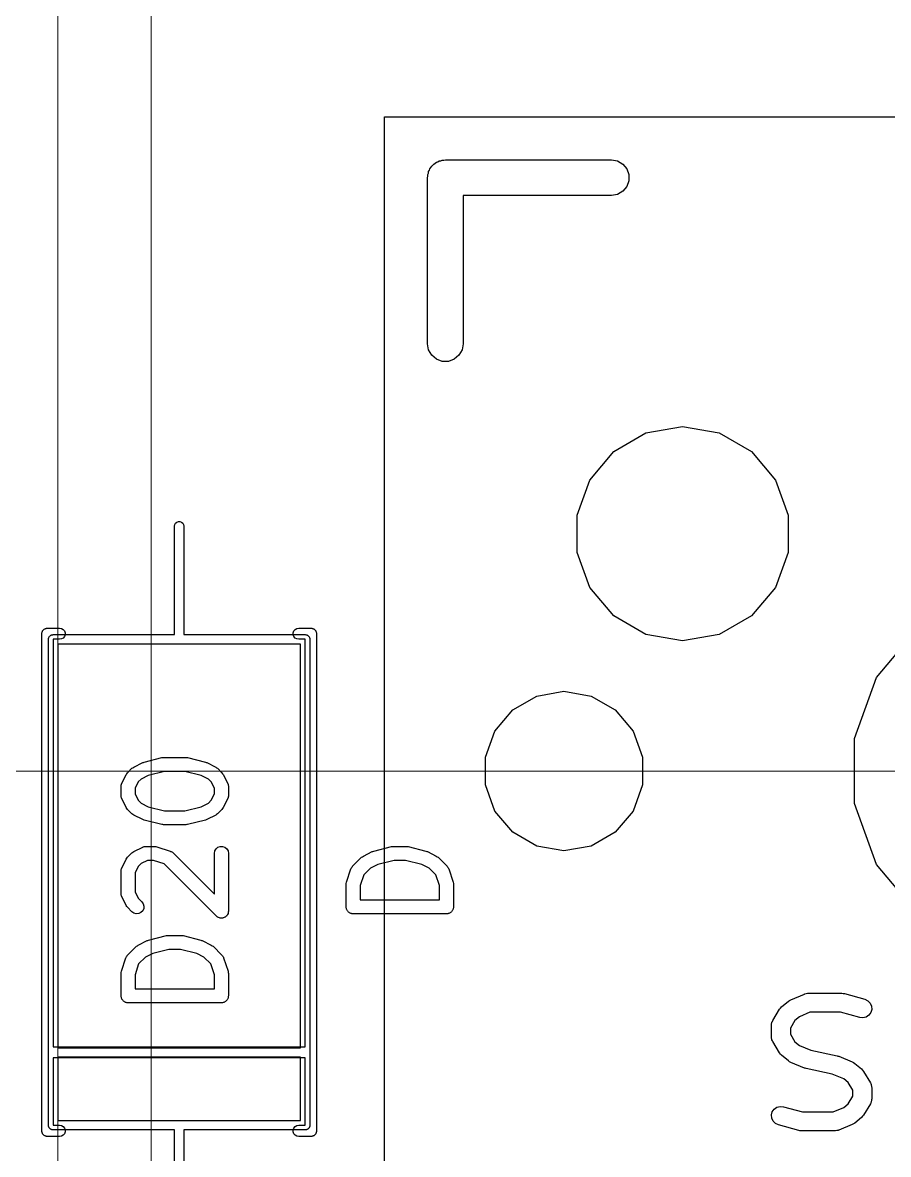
# Model space of a CAD drawing. Header units: millimetres. Extents: x 24 to 200, y 24 to 188.
# Drawn here: x 52.15 to 61.42, y 94.52 to 106.63 of the extents above; entities that cross this region are included whole.
import ezdxf

# ---------------------------------------------------------------- set-up
doc = ezdxf.new("R2010")
doc.units = ezdxf.units.MM
for name, color, linetype in [('3_SwitchPlate', 6, 'Continuous'), ('5_左天板', 1, 'Continuous'), ('6_右天板', 230, 'Continuous'), ('7_PCBサンプル', 7, 'Continuous')]:
    doc.layers.add(name, color=color, linetype=linetype)
doc.layers.add('補助線', color=4, linetype='Continuous', lineweight=5, transparency=0.5)

# ---------------------------------------------------------------- blocks, each defined once
blk = doc.blocks.new('hhskb2-F.SilkS')
at = {"layer": '7_PCBサンプル'}
for p, q in [((43.5275, -81.5041), (43.542, -81.4957)), ((43.542, -81.4957), (43.5547, -81.485)), ((43.5547, -81.485), (43.5704, -81.4793)), ((43.5704, -81.4793), (43.5848, -81.471)), ((43.5848, -81.471), (43.6013, -81.4681)), ((43.6013, -81.4681), (43.6169, -81.4624)), ((43.6169, -81.4624), (43.6336, -81.4624)), ((43.6336, -81.4624), (43.65, -81.4595)), ((43.65, -81.4595), (45.428, -81.4595)), ((45.428, -81.4595), (45.4932, -81.471)), ((45.4932, -81.471), (45.5505, -81.5041)), ((43.4624, -81.6169), (43.4681, -81.6013)), ((43.4624, -81.6336), (43.4624, -81.6169)), ((43.4681, -81.6013), (43.471, -81.5848)), ((43.471, -81.5848), (43.4793, -81.5704)), ((43.4793, -81.5704), (43.485, -81.5547)), ((43.485, -81.5547), (43.4957, -81.542)), ((43.4957, -81.542), (43.5041, -81.5275)), ((43.5041, -81.5275), (43.5168, -81.5168)), ((43.5168, -81.5168), (43.5275, -81.5041)), ((45.5505, -81.5041), (45.593, -81.5547)), ((45.593, -81.5547), (45.6156, -81.6169)), ((45.6156, -81.6169), (45.6156, -81.6831)), ((43.4595, -81.65), (43.4624, -81.6336)), ((43.4595, -83.428), (43.4595, -81.65)), ((45.6156, -81.6831), (45.593, -81.7452)), ((45.428, -81.8405), (43.8405, -81.8405)), ((43.8405, -81.8405), (43.8405, -83.428)), ((45.4932, -81.829), (45.428, -81.8405)), ((45.5505, -81.7959), (45.4932, -81.829)), ((45.593, -81.7452), (45.5505, -81.7959)), ((43.471, -83.4932), (43.4595, -83.428)), ((43.8405, -83.428), (43.829, -83.4932)), ((43.5041, -83.5505), (43.471, -83.4932)), ((43.5547, -83.593), (43.5041, -83.5505)), ((43.7959, -83.5505), (43.7452, -83.593)), ((43.829, -83.4932), (43.7959, -83.5505)), ((43.6169, -83.6156), (43.5547, -83.593)), ((43.6831, -83.6156), (43.6169, -83.6156)), ((43.7452, -83.593), (43.6831, -83.6156)), ((45.4525, -84.5811), (45.7976, -84.3818)), ((45.7976, -84.3818), (46.19, -84.3126)), ((46.19, -84.3126), (46.5824, -84.3818)), ((46.5824, -84.3818), (46.9275, -84.5811)), ((45.1964, -84.8863), (45.4525, -84.5811)), ((46.9275, -84.5811), (47.1836, -84.8863)), ((45.0601, -85.2608), (45.1964, -84.8863)), ((47.1836, -84.8863), (47.3199, -85.2608)), ((45.0601, -85.6592), (45.0601, -85.2608)), ((47.3199, -85.2608), (47.3199, -85.6592)), ((45.1964, -86.0337), (45.0601, -85.6592)), ((47.3199, -85.6592), (47.1836, -86.0337)), ((45.4525, -86.3389), (45.1964, -86.0337)), ((47.1836, -86.0337), (46.9275, -86.3389)), ((45.7976, -86.5382), (45.4525, -86.3389)), ((46.9275, -86.3389), (46.5824, -86.5382)), ((48.2666, -86.9992), (48.7134, -86.4667)), ((39.33, -86.53), (39.3309, -86.5248)), ((39.33, -91.85), (39.33, -86.53)), ((39.3309, -86.5196), (39.3327, -86.5147)), ((39.3309, -86.5248), (39.3309, -86.5196)), ((39.3327, -86.5147), (39.3336, -86.5095)), ((39.3336, -86.5095), (39.3362, -86.5049)), ((39.3362, -86.5049), (39.338, -86.5)), ((39.338, -86.5), (39.3414, -86.496)), ((39.3414, -86.496), (39.344, -86.4914)), ((39.344, -86.4914), (39.3481, -86.4881)), ((39.3481, -86.4881), (39.3514, -86.484)), ((39.3514, -86.484), (39.356, -86.4814)), ((39.356, -86.4814), (39.36, -86.478)), ((39.36, -86.478), (39.3649, -86.4762)), ((39.3649, -86.4762), (39.3695, -86.4736)), ((39.3695, -86.4736), (39.3747, -86.4727)), ((39.3747, -86.4727), (39.3796, -86.4709)), ((39.3796, -86.4709), (39.3848, -86.4709)), ((39.3848, -86.4709), (39.39, -86.47)), ((39.39, -86.47), (39.52, -86.47)), ((39.52, -86.47), (39.5405, -86.4736)), ((39.5405, -86.5864), (39.52, -86.59)), ((39.5405, -86.4736), (39.5586, -86.484)), ((39.5586, -86.576), (39.5405, -86.5864)), ((39.5586, -86.484), (39.572, -86.5)), ((39.572, -86.56), (39.5586, -86.576)), ((39.572, -86.5), (39.5791, -86.5196)), ((39.5791, -86.5404), (39.572, -86.56)), ((39.5791, -86.5196), (39.5791, -86.5404)), ((42.0209, -86.5196), (42.028, -86.5)), ((42.0209, -86.5404), (42.0209, -86.5196)), ((42.028, -86.56), (42.0209, -86.5404)), ((42.028, -86.5), (42.0414, -86.484)), ((42.0414, -86.576), (42.028, -86.56)), ((42.0414, -86.484), (42.0595, -86.4736)), ((42.0595, -86.5864), (42.0414, -86.576)), ((42.0595, -86.4736), (42.08, -86.47)), ((42.08, -86.59), (42.0595, -86.5864)), ((42.08, -86.47), (42.21, -86.47)), ((42.21, -86.47), (42.2152, -86.4709)), ((42.2152, -86.4709), (42.2204, -86.4709)), ((42.2204, -86.4709), (42.2253, -86.4727)), ((42.2253, -86.4727), (42.2305, -86.4736)), ((42.2305, -86.4736), (42.2351, -86.4762)), ((42.2351, -86.4762), (42.24, -86.478)), ((42.24, -86.478), (42.244, -86.4814)), ((42.244, -86.4814), (42.2486, -86.484)), ((42.2486, -86.484), (42.2519, -86.4881)), ((42.2519, -86.4881), (42.256, -86.4914)), ((42.256, -86.4914), (42.2586, -86.496)), ((42.2586, -86.496), (42.262, -86.5)), ((42.262, -86.5), (42.2638, -86.5049)), ((42.2638, -86.5049), (42.2664, -86.5095)), ((42.2664, -86.5095), (42.2673, -86.5147)), ((42.2673, -86.5147), (42.2691, -86.5196)), ((42.2691, -86.5196), (42.2691, -86.5248)), ((42.2691, -86.5248), (42.27, -86.53)), ((42.27, -86.53), (42.27, -91.85)), ((46.19, -86.6074), (45.7976, -86.5382)), ((46.5824, -86.5382), (46.19, -86.6074)), ((39.52, -86.59), (39.45, -86.59)), ((39.45, -86.59), (39.45, -90.95)), ((42.15, -86.59), (42.08, -86.59)), ((42.15, -90.95), (42.15, -86.59)), ((48.0289, -87.6524), (48.2666, -86.9992)), ((44.6279, -87.1974), (44.92, -87.1458)), ((44.92, -87.1458), (45.2121, -87.1974)), ((44.371, -87.3457), (44.6279, -87.1974)), ((45.2121, -87.1974), (45.469, -87.3457)), ((44.1803, -87.5729), (44.371, -87.3457)), ((45.469, -87.3457), (45.6597, -87.5729)), ((44.0788, -87.8517), (44.1803, -87.5729)), ((45.6597, -87.5729), (45.7612, -87.8517)), ((48.0289, -88.3476), (48.0289, -87.6524)), ((44.0788, -88.1483), (44.0788, -87.8517)), ((45.7612, -87.8517), (45.7612, -88.1483)), ((44.1803, -88.4271), (44.0788, -88.1483)), ((45.7612, -88.1483), (45.6597, -88.4271)), ((48.2666, -89.0008), (48.0289, -88.3476)), ((44.371, -88.6543), (44.1803, -88.4271)), ((45.6597, -88.4271), (45.469, -88.6543)), ((44.6279, -88.8026), (44.371, -88.6543)), ((45.469, -88.6543), (45.2121, -88.8026)), ((44.92, -88.8541), (44.6279, -88.8026)), ((45.2121, -88.8026), (44.92, -88.8541)), ((48.7134, -89.5332), (48.2666, -89.0008)), ((47.2498, -90.5224), (47.3224, -90.4619)), ((47.3224, -90.4619), (47.3356, -90.4544)), ((47.3356, -90.4544), (47.3484, -90.4462)), ((47.3484, -90.4462), (47.4935, -90.3857)), ((47.4935, -90.3857), (47.4958, -90.3852)), ((47.4958, -90.3852), (47.4978, -90.3841)), ((47.4978, -90.3841), (47.5129, -90.3814)), ((47.5129, -90.3814), (47.5279, -90.378)), ((47.5279, -90.378), (47.5303, -90.3783)), ((47.5303, -90.3783), (47.5326, -90.3779)), ((47.5326, -90.3779), (47.8954, -90.3779)), ((47.8954, -90.3779), (47.909, -90.3803)), ((47.909, -90.3803), (47.9226, -90.3816)), ((47.9226, -90.3816), (48.1403, -90.4421)), ((48.1403, -90.4421), (48.1722, -90.4573)), ((48.1722, -90.4573), (48.1969, -90.4825)), ((47.1552, -90.6692), (47.2277, -90.5482)), ((47.2277, -90.5482), (47.2388, -90.5354)), ((47.2388, -90.5354), (47.2498, -90.5224)), ((47.5529, -90.5811), (47.4407, -90.6279)), ((47.8816, -90.5811), (47.5529, -90.5811)), ((48.0859, -90.6379), (47.8816, -90.5811)), ((48.2048, -90.5838), (48.1843, -90.6125)), ((48.1969, -90.4825), (48.2115, -90.5146)), ((48.2143, -90.5498), (48.2048, -90.5838)), ((48.2115, -90.5146), (48.2143, -90.5498)), ((47.1424, -90.7118), (47.1425, -90.7021)), ((47.1425, -90.7021), (47.1454, -90.6946)), ((47.1454, -90.6946), (47.1468, -90.6867)), ((47.1468, -90.6867), (47.1517, -90.6782)), ((47.1517, -90.6782), (47.1552, -90.6692)), ((47.3931, -90.6675), (47.3439, -90.7496)), ((47.4407, -90.6279), (47.3931, -90.6675)), ((48.1211, -90.6413), (48.0859, -90.6379)), ((48.1552, -90.6325), (48.1211, -90.6413)), ((48.1843, -90.6125), (48.1552, -90.6325)), ((47.1407, -90.7214), (47.1424, -90.7118)), ((47.1407, -90.8424), (47.1407, -90.7214)), ((47.3439, -90.7496), (47.3439, -90.8142)), ((47.3439, -90.8142), (47.3931, -90.8963)), ((47.1424, -90.852), (47.1407, -90.8424)), ((47.1425, -90.8617), (47.1424, -90.852)), ((47.1454, -90.8692), (47.1425, -90.8617)), ((47.1468, -90.8771), (47.1454, -90.8692)), ((47.1517, -90.8856), (47.1468, -90.8771)), ((47.1552, -90.8947), (47.1517, -90.8856)), ((47.2277, -91.0156), (47.1552, -90.8947)), ((47.3931, -90.8963), (47.4407, -90.9359)), ((47.4407, -90.9359), (47.5627, -90.9868)), ((39.45, -90.95), (42.15, -90.95)), ((42.15, -91.07), (39.45, -91.07)), ((39.45, -91.07), (39.45, -91.79)), ((42.15, -91.79), (42.15, -91.07)), ((47.2389, -91.0284), (47.2277, -91.0156)), ((47.2498, -91.0414), (47.2389, -91.0284)), ((47.3224, -91.1019), (47.2498, -91.0414)), ((47.5627, -90.9868), (47.8436, -91.0453)), ((47.8436, -91.0453), (47.8525, -91.0489)), ((47.8525, -91.0489), (47.8619, -91.051)), ((47.8619, -91.051), (48.0071, -91.1115)), ((47.3356, -91.1094), (47.3224, -91.1019)), ((47.3484, -91.1176), (47.3356, -91.1094)), ((47.4935, -91.1781), (47.3484, -91.1176)), ((47.5029, -91.1802), (47.4935, -91.1781)), ((47.5118, -91.1837), (47.5029, -91.1802)), ((47.7927, -91.2423), (47.5118, -91.1837)), ((48.0071, -91.1115), (48.0199, -91.1196)), ((48.0199, -91.1196), (48.033, -91.1272)), ((48.033, -91.1272), (48.1056, -91.1877)), ((48.1056, -91.1877), (48.1166, -91.2006)), ((47.9148, -91.2931), (47.7927, -91.2423)), ((47.9623, -91.3327), (47.9148, -91.2931)), ((48.1166, -91.2006), (48.1277, -91.2134)), ((48.1277, -91.2134), (48.2003, -91.3344)), ((48.0115, -91.4148), (47.9623, -91.3327)), ((48.0115, -91.4795), (48.0115, -91.4148)), ((48.2003, -91.3344), (48.2037, -91.3435)), ((48.2037, -91.3435), (48.2086, -91.3519)), ((48.2086, -91.3519), (48.21, -91.3598)), ((48.21, -91.3598), (48.2129, -91.3673)), ((48.2129, -91.3673), (48.2131, -91.3771)), ((48.2131, -91.3771), (48.2147, -91.3867)), ((48.2147, -91.3867), (48.2147, -91.5076)), ((47.9623, -91.5615), (48.0115, -91.4795)), ((48.2037, -91.5508), (48.2003, -91.5599)), ((48.2086, -91.5424), (48.2037, -91.5508)), ((48.21, -91.5344), (48.2086, -91.5424)), ((48.2129, -91.5269), (48.21, -91.5344)), ((48.2131, -91.5172), (48.2129, -91.5269)), ((48.2147, -91.5076), (48.2131, -91.5172)), ((47.1412, -91.6793), (47.1506, -91.6453)), ((47.1506, -91.6453), (47.1711, -91.6166)), ((47.1711, -91.6166), (47.2002, -91.5966)), ((47.2002, -91.5966), (47.2344, -91.5878)), ((47.2344, -91.5878), (47.2695, -91.5912)), ((47.2695, -91.5912), (47.4738, -91.6479)), ((47.4738, -91.6479), (47.8025, -91.6479)), ((47.8025, -91.6479), (47.9148, -91.6012)), ((47.9148, -91.6012), (47.9623, -91.5615)), ((48.2003, -91.5599), (48.1277, -91.6808)), ((39.45, -91.79), (39.52, -91.79)), ((39.52, -91.79), (39.5405, -91.7936)), ((39.5405, -91.7936), (39.5586, -91.804)), ((42.0414, -91.804), (42.0595, -91.7936)), ((42.0595, -91.7936), (42.08, -91.79)), ((42.08, -91.79), (42.15, -91.79)), ((47.1439, -91.7144), (47.1412, -91.6793)), ((47.1585, -91.7466), (47.1439, -91.7144)), ((47.1833, -91.7717), (47.1585, -91.7466)), ((47.2151, -91.7869), (47.1833, -91.7717)), ((47.4328, -91.8474), (47.2151, -91.7869)), ((48.0071, -91.7828), (47.8619, -91.8433)), ((48.0199, -91.7746), (48.0071, -91.7828)), ((48.033, -91.7671), (48.0199, -91.7746)), ((48.1056, -91.7066), (48.033, -91.7671)), ((48.1166, -91.6937), (48.1056, -91.7066)), ((48.1277, -91.6808), (48.1166, -91.6937)), ((39.3309, -91.8552), (39.33, -91.85)), ((39.3309, -91.8604), (39.3309, -91.8552)), ((39.3327, -91.8653), (39.3309, -91.8604)), ((39.3336, -91.8705), (39.3327, -91.8653)), ((39.3362, -91.8751), (39.3336, -91.8705)), ((39.338, -91.88), (39.3362, -91.8751)), ((39.3414, -91.884), (39.338, -91.88)), ((39.344, -91.8886), (39.3414, -91.884)), ((39.3481, -91.8919), (39.344, -91.8886)), ((39.3514, -91.896), (39.3481, -91.8919)), ((39.356, -91.8986), (39.3514, -91.896)), ((39.36, -91.902), (39.356, -91.8986)), ((39.3649, -91.9038), (39.36, -91.902)), ((39.3695, -91.9064), (39.3649, -91.9038)), ((39.3747, -91.9073), (39.3695, -91.9064)), ((39.3796, -91.9091), (39.3747, -91.9073)), ((39.3848, -91.9091), (39.3796, -91.9091)), ((39.39, -91.91), (39.3848, -91.9091)), ((39.52, -91.91), (39.39, -91.91)), ((39.5405, -91.9064), (39.52, -91.91)), ((39.5586, -91.896), (39.5405, -91.9064)), ((39.5586, -91.804), (39.572, -91.82)), ((39.572, -91.88), (39.5586, -91.896)), ((39.572, -91.82), (39.5791, -91.8396)), ((39.5791, -91.8604), (39.572, -91.88)), ((39.5791, -91.8396), (39.5791, -91.8604)), ((42.0209, -91.8396), (42.028, -91.82)), ((42.0209, -91.8604), (42.0209, -91.8396)), ((42.028, -91.88), (42.0209, -91.8604)), ((42.028, -91.82), (42.0414, -91.804)), ((42.0414, -91.896), (42.028, -91.88)), ((42.0595, -91.9064), (42.0414, -91.896)), ((42.08, -91.91), (42.0595, -91.9064)), ((42.21, -91.91), (42.08, -91.91)), ((42.2152, -91.9091), (42.21, -91.91)), ((42.2204, -91.9091), (42.2152, -91.9091)), ((42.2253, -91.9073), (42.2204, -91.9091)), ((42.2305, -91.9064), (42.2253, -91.9073)), ((42.2351, -91.9038), (42.2305, -91.9064)), ((42.24, -91.902), (42.2351, -91.9038)), ((42.244, -91.8986), (42.24, -91.902)), ((42.2486, -91.896), (42.244, -91.8986)), ((42.2519, -91.8919), (42.2486, -91.896)), ((42.256, -91.8886), (42.2519, -91.8919)), ((42.2586, -91.884), (42.256, -91.8886)), ((42.262, -91.88), (42.2586, -91.884)), ((42.2638, -91.8751), (42.262, -91.88)), ((42.2664, -91.8705), (42.2638, -91.8751)), ((42.2673, -91.8653), (42.2664, -91.8705)), ((42.2691, -91.8604), (42.2673, -91.8653)), ((42.27, -91.85), (42.2691, -91.8552)), ((42.2691, -91.8552), (42.2691, -91.8604)), ((47.4465, -91.8487), (47.4328, -91.8474)), ((47.46, -91.8511), (47.4465, -91.8487)), ((47.8229, -91.8511), (47.46, -91.8511)), ((47.8252, -91.8507), (47.8229, -91.8511)), ((47.8275, -91.851), (47.8252, -91.8507)), ((47.8425, -91.8477), (47.8275, -91.851)), ((47.8576, -91.845), (47.8425, -91.8477)), ((47.8596, -91.8438), (47.8576, -91.845)), ((47.8619, -91.8433), (47.8596, -91.8438))]:
    blk.add_line(p, q, dxfattribs=at)
blk = doc.blocks.new('hhskb2-F.Fab')
at = {"layer": '7_PCBサンプル'}
for p, q in [((40.75, -85.38), (40.753, -85.3629)), ((40.753, -85.3629), (40.7617, -85.3479)), ((40.7617, -85.3479), (40.775, -85.3367)), ((40.775, -85.3367), (40.7913, -85.3308)), ((40.7913, -85.3308), (40.8087, -85.3308)), ((40.8087, -85.3308), (40.825, -85.3367)), ((40.825, -85.3367), (40.8383, -85.3479)), ((40.8383, -85.3479), (40.847, -85.3629)), ((40.847, -85.3629), (40.85, -85.38)), ((40.75, -86.54), (40.75, -85.38)), ((40.85, -85.38), (40.85, -86.54)), ((39.4, -86.59), (39.4008, -86.5857)), ((39.4008, -86.5813), (39.4023, -86.5772)), ((39.4008, -86.5857), (39.4008, -86.5813)), ((39.4023, -86.5772), (39.403, -86.5729)), ((39.403, -86.5729), (39.4052, -86.5691)), ((39.4052, -86.5691), (39.4067, -86.565)), ((39.4067, -86.565), (39.4095, -86.5616)), ((39.4095, -86.5616), (39.4117, -86.5579)), ((39.4117, -86.5579), (39.415, -86.555)), ((39.415, -86.555), (39.4179, -86.5517)), ((39.4179, -86.5517), (39.4216, -86.5495)), ((39.4216, -86.5495), (39.425, -86.5467)), ((39.425, -86.5467), (39.4291, -86.5452)), ((39.4291, -86.5452), (39.4329, -86.543)), ((39.4329, -86.543), (39.4372, -86.5423)), ((39.4372, -86.5423), (39.4413, -86.5408)), ((39.4413, -86.5408), (39.4457, -86.5408)), ((39.4457, -86.5408), (39.45, -86.54)), ((39.45, -86.54), (40.75, -86.54)), ((40.85, -86.54), (42.15, -86.54)), ((42.15, -86.54), (42.1543, -86.5408)), ((42.1543, -86.5408), (42.1587, -86.5408)), ((42.1587, -86.5408), (42.1628, -86.5423)), ((42.1628, -86.5423), (42.1671, -86.543)), ((42.1671, -86.543), (42.1709, -86.5452)), ((42.1709, -86.5452), (42.175, -86.5467)), ((42.175, -86.5467), (42.1784, -86.5495)), ((42.1784, -86.5495), (42.1821, -86.5517)), ((42.1821, -86.5517), (42.185, -86.555)), ((42.185, -86.555), (42.1883, -86.5579)), ((42.1883, -86.5579), (42.1905, -86.5616)), ((42.1905, -86.5616), (42.1933, -86.565)), ((42.1933, -86.565), (42.1948, -86.5691)), ((42.1948, -86.5691), (42.197, -86.5729)), ((42.197, -86.5729), (42.1977, -86.5772)), ((42.1977, -86.5772), (42.1992, -86.5813)), ((42.1992, -86.5813), (42.1992, -86.5857)), ((42.1992, -86.5857), (42.2, -86.59)), ((39.4, -91.79), (39.4, -86.59)), ((39.5, -86.64), (39.5, -90.96)), ((42.1, -86.64), (39.5, -86.64)), ((42.1, -90.96), (42.1, -86.64)), ((42.2, -86.59), (42.2, -91.79)), ((40.3141, -87.9563), (40.4093, -87.9086)), ((40.4093, -87.9086), (40.4172, -87.9063)), ((40.4172, -87.9063), (40.4247, -87.903)), ((40.4247, -87.903), (40.6151, -87.8553)), ((40.6151, -87.8553), (40.6243, -87.8547)), ((40.6243, -87.8547), (40.6333, -87.8531)), ((40.6333, -87.8531), (40.8714, -87.8531)), ((40.8714, -87.8531), (40.8805, -87.8547)), ((40.8805, -87.8547), (40.8896, -87.8553)), ((40.8896, -87.8553), (41.0801, -87.903)), ((41.0801, -87.903), (41.0876, -87.9063)), ((41.0876, -87.9063), (41.0954, -87.9086)), ((41.0954, -87.9086), (41.1907, -87.9563)), ((40.1853, -88.1326), (40.2329, -88.0374)), ((40.2329, -88.0374), (40.2401, -88.0278)), ((40.2401, -88.0278), (40.247, -88.0179)), ((40.247, -88.0179), (40.2946, -87.9703)), ((40.2946, -87.9703), (40.3044, -87.9634)), ((40.3044, -87.9634), (40.3141, -87.9563)), ((40.6426, -88.0031), (40.469, -88.0465)), ((40.8622, -88.0031), (40.6426, -88.0031)), ((41.0357, -88.0465), (40.8622, -88.0031)), ((41.1907, -87.9563), (41.2003, -87.9634)), ((41.2003, -87.9634), (41.2102, -87.9703)), ((41.2102, -87.9703), (41.2578, -88.0179)), ((41.2578, -88.0179), (41.2647, -88.0278)), ((41.2647, -88.0278), (41.2718, -88.0374)), ((41.2718, -88.0374), (41.3195, -88.1326)), ((40.1774, -88.1662), (40.1781, -88.1619)), ((40.1779, -88.1576), (40.1804, -88.1492)), ((40.1781, -88.1619), (40.1779, -88.1576)), ((40.1804, -88.1492), (40.1819, -88.1405)), ((40.1819, -88.1405), (40.1841, -88.1368)), ((40.1841, -88.1368), (40.1853, -88.1326)), ((40.3616, -88.1154), (40.3274, -88.1839)), ((40.392, -88.085), (40.3616, -88.1154)), ((40.469, -88.0465), (40.392, -88.085)), ((41.1127, -88.085), (41.0357, -88.0465)), ((41.1431, -88.1154), (41.1127, -88.085)), ((41.1774, -88.1839), (41.1431, -88.1154)), ((41.3195, -88.1326), (41.3207, -88.1368)), ((41.3207, -88.1368), (41.3229, -88.1405)), ((41.3229, -88.1405), (41.3244, -88.1492)), ((41.3244, -88.1492), (41.3269, -88.1576)), ((41.3269, -88.1576), (41.3266, -88.1619)), ((41.3266, -88.1619), (41.3274, -88.1662)), ((40.1774, -88.2614), (40.1774, -88.1662)), ((40.1781, -88.2657), (40.1774, -88.2614)), ((40.1779, -88.27), (40.1781, -88.2657)), ((40.1804, -88.2784), (40.1779, -88.27)), ((40.1819, -88.2871), (40.1804, -88.2784)), ((40.3274, -88.1839), (40.3274, -88.2437)), ((40.3274, -88.2437), (40.3616, -88.3122)), ((41.1431, -88.3122), (41.1774, -88.2437)), ((41.1774, -88.2437), (41.1774, -88.1839)), ((41.3244, -88.2784), (41.3229, -88.2871)), ((41.3269, -88.27), (41.3244, -88.2784)), ((41.3274, -88.2614), (41.3266, -88.2657)), ((41.3266, -88.2657), (41.3269, -88.27)), ((41.3274, -88.1662), (41.3274, -88.2614)), ((40.1841, -88.2908), (40.1819, -88.2871)), ((40.1853, -88.295), (40.1841, -88.2908)), ((40.2329, -88.3902), (40.1853, -88.295)), ((40.2401, -88.3999), (40.2329, -88.3902)), ((40.247, -88.4097), (40.2401, -88.3999)), ((40.3616, -88.3122), (40.392, -88.3426)), ((40.392, -88.3426), (40.469, -88.3811)), ((40.469, -88.3811), (40.6426, -88.4245)), ((40.8622, -88.4245), (41.0357, -88.3811)), ((41.0357, -88.3811), (41.1127, -88.3426)), ((41.1127, -88.3426), (41.1431, -88.3122)), ((41.2647, -88.3999), (41.2578, -88.4097)), ((41.2718, -88.3902), (41.2647, -88.3999)), ((41.3195, -88.295), (41.2718, -88.3902)), ((41.3207, -88.2908), (41.3195, -88.295)), ((41.3229, -88.2871), (41.3207, -88.2908)), ((40.2946, -88.4573), (40.247, -88.4097)), ((40.3044, -88.4642), (40.2946, -88.4573)), ((40.3141, -88.4714), (40.3044, -88.4642)), ((40.4093, -88.519), (40.3141, -88.4714)), ((40.4172, -88.5213), (40.4093, -88.519)), ((40.4247, -88.5247), (40.4172, -88.5213)), ((40.6151, -88.5723), (40.4247, -88.5247)), ((40.6426, -88.4245), (40.8622, -88.4245)), ((41.0801, -88.5247), (40.8896, -88.5723)), ((41.0876, -88.5213), (41.0801, -88.5247)), ((41.0954, -88.519), (41.0876, -88.5213)), ((41.1907, -88.4714), (41.0954, -88.519)), ((41.2003, -88.4642), (41.1907, -88.4714)), ((41.2102, -88.4573), (41.2003, -88.4642)), ((41.2578, -88.4097), (41.2102, -88.4573)), ((40.6243, -88.5729), (40.6151, -88.5723)), ((40.6333, -88.5745), (40.6243, -88.5729)), ((40.8714, -88.5745), (40.6333, -88.5745)), ((40.8805, -88.5729), (40.8714, -88.5745)), ((40.8896, -88.5723), (40.8805, -88.5729)), ((40.247, -88.9227), (40.2946, -88.8751)), ((40.2946, -88.8751), (40.3044, -88.8682)), ((40.3044, -88.8682), (40.3141, -88.861)), ((40.3141, -88.861), (40.4093, -88.8134)), ((40.4093, -88.8134), (40.4135, -88.8122)), ((40.4135, -88.8122), (40.4172, -88.81)), ((40.4172, -88.81), (40.4259, -88.8085)), ((40.4259, -88.8085), (40.4343, -88.806)), ((40.4343, -88.806), (40.4386, -88.8062)), ((40.4386, -88.8062), (40.4429, -88.8055)), ((40.4429, -88.8055), (40.5381, -88.8055)), ((40.5381, -88.8055), (40.5499, -88.8076)), ((40.5499, -88.8076), (40.5618, -88.8093)), ((40.5618, -88.8093), (40.7047, -88.8569)), ((40.7047, -88.8569), (40.7085, -88.859)), ((40.7085, -88.859), (40.7126, -88.8601)), ((40.7126, -88.8601), (40.7198, -88.8652)), ((40.7198, -88.8652), (40.7276, -88.8693)), ((40.7276, -88.8693), (40.7304, -88.8726)), ((40.7304, -88.8726), (40.734, -88.8751)), ((40.734, -88.8751), (41.1774, -89.3185)), ((41.1774, -88.8805), (41.1819, -88.8548)), ((41.1774, -89.3185), (41.1774, -88.8805)), ((41.1819, -88.8548), (41.1949, -88.8323)), ((41.1949, -88.8323), (41.2149, -88.8155)), ((41.2149, -88.8155), (41.2394, -88.8066)), ((41.2394, -88.8066), (41.2654, -88.8066)), ((41.2654, -88.8066), (41.2899, -88.8155)), ((41.2899, -88.8155), (41.3098, -88.8323)), ((41.3098, -88.8323), (41.3229, -88.8548)), ((41.3229, -88.8548), (41.3274, -88.8805)), ((41.3274, -88.8805), (41.3274, -89.4995)), ((42.7717, -88.9086), (42.8669, -88.861)), ((42.8669, -88.861), (42.8748, -88.8587)), ((42.8748, -88.8587), (42.8823, -88.8553)), ((42.8823, -88.8553), (43.0728, -88.8077)), ((43.0728, -88.8077), (43.0819, -88.8071)), ((43.0819, -88.8071), (43.091, -88.8055)), ((43.091, -88.8055), (43.2338, -88.8055)), ((43.2338, -88.8055), (43.2428, -88.8071)), ((43.2428, -88.8071), (43.252, -88.8077)), ((43.252, -88.8077), (43.4425, -88.8553)), ((43.4425, -88.8553), (43.45, -88.8587)), ((43.45, -88.8587), (43.4578, -88.861)), ((43.4578, -88.861), (43.5531, -88.9086)), ((40.1853, -89.0374), (40.2329, -88.9422)), ((40.2329, -88.9422), (40.2401, -88.9325)), ((40.2401, -88.9325), (40.247, -88.9227)), ((40.392, -88.9897), (40.3616, -89.0201)), ((40.4606, -88.9555), (40.392, -88.9897)), ((40.5259, -88.9555), (40.4606, -88.9555)), ((40.6404, -88.9936), (40.5259, -88.9555)), ((41.1993, -89.5526), (40.6404, -88.9936)), ((42.657, -89.0179), (42.7522, -88.9227)), ((42.7522, -88.9227), (42.762, -88.9158)), ((42.762, -88.9158), (42.7717, -88.9086)), ((42.9267, -88.9989), (42.8497, -89.0374)), ((43.1002, -88.9555), (42.9267, -88.9989)), ((43.2246, -88.9555), (43.1002, -88.9555)), ((43.3981, -88.9989), (43.2246, -88.9555)), ((43.4751, -89.0374), (43.3981, -88.9989)), ((43.5531, -88.9086), (43.5627, -88.9158)), ((43.5627, -88.9158), (43.5726, -88.9227)), ((43.5726, -88.9227), (43.6678, -89.0179)), ((40.1774, -89.071), (40.1781, -89.0667)), ((40.1774, -89.309), (40.1774, -89.071)), ((40.1779, -89.0624), (40.1804, -89.054)), ((40.1781, -89.0667), (40.1779, -89.0624)), ((40.1804, -89.054), (40.1819, -89.0453)), ((40.1819, -89.0453), (40.1841, -89.0416)), ((40.1841, -89.0416), (40.1853, -89.0374)), ((40.3616, -89.0201), (40.3274, -89.0887)), ((40.3274, -89.0887), (40.3274, -89.2913)), ((42.5912, -89.1901), (42.6388, -89.0472)), ((42.6388, -89.0472), (42.6409, -89.0434)), ((42.6409, -89.0434), (42.642, -89.0393)), ((42.642, -89.0393), (42.6471, -89.0321)), ((42.6471, -89.0321), (42.6513, -89.0243)), ((42.6513, -89.0243), (42.6545, -89.0215)), ((42.6545, -89.0215), (42.657, -89.0179)), ((42.7756, -89.1115), (42.7374, -89.226)), ((42.8497, -89.0374), (42.7756, -89.1115)), ((43.5492, -89.1115), (43.4751, -89.0374)), ((43.5874, -89.226), (43.5492, -89.1115)), ((43.6678, -89.0179), (43.6703, -89.0215)), ((43.6703, -89.0215), (43.6735, -89.0243)), ((43.6735, -89.0243), (43.6777, -89.0321)), ((43.6777, -89.0321), (43.6827, -89.0393)), ((43.6827, -89.0393), (43.6839, -89.0434)), ((43.6839, -89.0434), (43.6859, -89.0472)), ((43.6859, -89.0472), (43.7335, -89.1901)), ((42.5874, -89.2138), (42.5895, -89.202)), ((42.5874, -89.4519), (42.5874, -89.2138)), ((42.5895, -89.202), (42.5912, -89.1901)), ((42.7374, -89.226), (42.7374, -89.3769)), ((43.5874, -89.3769), (43.5874, -89.226)), ((43.7335, -89.1901), (43.7353, -89.202)), ((43.7353, -89.202), (43.7374, -89.2138)), ((43.7374, -89.2138), (43.7374, -89.4519)), ((40.1781, -89.3133), (40.1774, -89.309)), ((40.1779, -89.3176), (40.1781, -89.3133)), ((40.1804, -89.326), (40.1779, -89.3176)), ((40.1819, -89.3347), (40.1804, -89.326)), ((40.1841, -89.3384), (40.1819, -89.3347)), ((40.1853, -89.3426), (40.1841, -89.3384)), ((40.2329, -89.4378), (40.1853, -89.3426)), ((40.3274, -89.2913), (40.3616, -89.3599)), ((40.3616, -89.3599), (40.4007, -89.3989)), ((40.2401, -89.4475), (40.2329, -89.4378)), ((40.247, -89.4573), (40.2401, -89.4475)), ((40.2946, -89.5049), (40.247, -89.4573)), ((40.4091, -89.4949), (40.3906, -89.5133)), ((40.4007, -89.3989), (40.4156, -89.4202)), ((40.4201, -89.4713), (40.4091, -89.4949)), ((40.4156, -89.4202), (40.4223, -89.4454)), ((40.4223, -89.4454), (40.4201, -89.4713)), ((42.5885, -89.4584), (42.5874, -89.4519)), ((42.5885, -89.4649), (42.5885, -89.4584)), ((42.5908, -89.4711), (42.5885, -89.4649)), ((42.5919, -89.4776), (42.5908, -89.4711)), ((42.5952, -89.4832), (42.5919, -89.4776)), ((42.5974, -89.4894), (42.5952, -89.4832)), ((42.6016, -89.4944), (42.5974, -89.4894)), ((42.6049, -89.5001), (42.6016, -89.4944)), ((42.7374, -89.3769), (43.5874, -89.3769)), ((43.7231, -89.4944), (43.7198, -89.5001)), ((43.7273, -89.4894), (43.7231, -89.4944)), ((43.7296, -89.4832), (43.7273, -89.4894)), ((43.7329, -89.4776), (43.7296, -89.4832)), ((43.734, -89.4711), (43.7329, -89.4776)), ((43.7362, -89.4649), (43.734, -89.4711)), ((43.7374, -89.4519), (43.7362, -89.4584)), ((43.7362, -89.4584), (43.7362, -89.4649)), ((40.3159, -89.5199), (40.2946, -89.5049)), ((40.3411, -89.5266), (40.3159, -89.5199)), ((40.367, -89.5243), (40.3411, -89.5266)), ((40.3906, -89.5133), (40.367, -89.5243)), ((41.2074, -89.5582), (41.1993, -89.5526)), ((41.2149, -89.5645), (41.2074, -89.5582)), ((41.218, -89.5656), (41.2149, -89.5645)), ((41.2207, -89.5675), (41.218, -89.5656)), ((41.2302, -89.57), (41.2207, -89.5675)), ((41.2394, -89.5734), (41.2302, -89.57)), ((41.2427, -89.5734), (41.2394, -89.5734)), ((41.2458, -89.5742), (41.2427, -89.5734)), ((41.2556, -89.5734), (41.2458, -89.5742)), ((41.2654, -89.5734), (41.2556, -89.5734)), ((41.2685, -89.5723), (41.2654, -89.5734)), ((41.2718, -89.572), (41.2685, -89.5723)), ((41.2807, -89.5678), (41.2718, -89.572)), ((41.2899, -89.5645), (41.2807, -89.5678)), ((41.2924, -89.5624), (41.2899, -89.5645)), ((41.2954, -89.561), (41.2924, -89.5624)), ((41.3023, -89.554), (41.2954, -89.561)), ((41.3098, -89.5477), (41.3023, -89.554)), ((41.3115, -89.5449), (41.3098, -89.5477)), ((41.3138, -89.5425), (41.3115, -89.5449)), ((41.318, -89.5337), (41.3138, -89.5425)), ((41.3229, -89.5252), (41.318, -89.5337)), ((41.3234, -89.5219), (41.3229, -89.5252)), ((41.3248, -89.5189), (41.3234, -89.5219)), ((41.3257, -89.5092), (41.3248, -89.5189)), ((41.3274, -89.4995), (41.3257, -89.5092)), ((42.61, -89.5043), (42.6049, -89.5001)), ((42.6142, -89.5094), (42.61, -89.5043)), ((42.6199, -89.5126), (42.6142, -89.5094)), ((42.6249, -89.5169), (42.6199, -89.5126)), ((42.631, -89.5191), (42.6249, -89.5169)), ((42.6367, -89.5224), (42.631, -89.5191)), ((42.6432, -89.5235), (42.6367, -89.5224)), ((42.6494, -89.5258), (42.6432, -89.5235)), ((42.6559, -89.5258), (42.6494, -89.5258)), ((42.6624, -89.5269), (42.6559, -89.5258)), ((43.6624, -89.5269), (42.6624, -89.5269)), ((43.6688, -89.5258), (43.6624, -89.5269)), ((43.6754, -89.5258), (43.6688, -89.5258)), ((43.6816, -89.5235), (43.6754, -89.5258)), ((43.688, -89.5224), (43.6816, -89.5235)), ((43.6937, -89.5191), (43.688, -89.5224)), ((43.6999, -89.5169), (43.6937, -89.5191)), ((43.7049, -89.5126), (43.6999, -89.5169)), ((43.7106, -89.5094), (43.7049, -89.5126)), ((43.7148, -89.5043), (43.7106, -89.5094)), ((43.7198, -89.5001), (43.7148, -89.5043)), ((40.3617, -89.861), (40.4569, -89.8134)), ((40.4569, -89.8134), (40.4648, -89.8111)), ((40.4648, -89.8111), (40.4723, -89.8077)), ((40.4723, -89.8077), (40.6628, -89.7601)), ((40.6628, -89.7601), (40.6719, -89.7595)), ((40.6719, -89.7595), (40.681, -89.7579)), ((40.681, -89.7579), (40.8238, -89.7579)), ((40.8238, -89.7579), (40.8328, -89.7595)), ((40.8328, -89.7595), (40.842, -89.7601)), ((40.842, -89.7601), (41.0325, -89.8077)), ((41.0325, -89.8077), (41.04, -89.8111)), ((41.04, -89.8111), (41.0478, -89.8134)), ((41.0478, -89.8134), (41.1431, -89.861)), ((40.2371, -89.9844), (40.2413, -89.9767)), ((40.2413, -89.9767), (40.2445, -89.9738)), ((40.2445, -89.9738), (40.247, -89.9703)), ((40.247, -89.9703), (40.3422, -89.8751)), ((40.3422, -89.8751), (40.352, -89.8682)), ((40.352, -89.8682), (40.3617, -89.861)), ((40.5167, -89.9512), (40.4397, -89.9897)), ((40.6902, -89.9079), (40.5167, -89.9512)), ((40.8146, -89.9079), (40.6902, -89.9079)), ((40.9881, -89.9512), (40.8146, -89.9079)), ((41.0651, -89.9897), (40.9881, -89.9512)), ((41.1431, -89.861), (41.1527, -89.8682)), ((41.1527, -89.8682), (41.1626, -89.8751)), ((41.1626, -89.8751), (41.2578, -89.9703)), ((41.2578, -89.9703), (41.2603, -89.9738)), ((41.2603, -89.9738), (41.2635, -89.9767)), ((41.2635, -89.9767), (41.2677, -89.9844)), ((40.1812, -90.1425), (40.2288, -89.9996)), ((40.2288, -89.9996), (40.2309, -89.9958)), ((40.2309, -89.9958), (40.232, -89.9916)), ((40.232, -89.9916), (40.2371, -89.9844)), ((40.3656, -90.0638), (40.3274, -90.1784)), ((40.4397, -89.9897), (40.3656, -90.0638)), ((41.1392, -90.0638), (41.0651, -89.9897)), ((41.1774, -90.1784), (41.1392, -90.0638)), ((41.2677, -89.9844), (41.2727, -89.9916)), ((41.2727, -89.9916), (41.2739, -89.9958)), ((41.2739, -89.9958), (41.2759, -89.9996)), ((41.2759, -89.9996), (41.3235, -90.1425)), ((40.1774, -90.1662), (40.1795, -90.1543)), ((40.1774, -90.4043), (40.1774, -90.1662)), ((40.1795, -90.1543), (40.1812, -90.1425)), ((40.3274, -90.1784), (40.3274, -90.3293)), ((41.1774, -90.3293), (41.1774, -90.1784)), ((41.3235, -90.1425), (41.3253, -90.1543)), ((41.3253, -90.1543), (41.3274, -90.1662)), ((41.3274, -90.1662), (41.3274, -90.4043)), ((40.3274, -90.3293), (41.1774, -90.3293)), ((40.1785, -90.4107), (40.1774, -90.4043)), ((40.1785, -90.4173), (40.1785, -90.4107)), ((40.1808, -90.4235), (40.1785, -90.4173)), ((40.1819, -90.4299), (40.1808, -90.4235)), ((40.1852, -90.4356), (40.1819, -90.4299)), ((40.1874, -90.4418), (40.1852, -90.4356)), ((40.1916, -90.4468), (40.1874, -90.4418)), ((40.1949, -90.4525), (40.1916, -90.4468)), ((40.2, -90.4567), (40.1949, -90.4525)), ((40.2042, -90.4617), (40.2, -90.4567)), ((40.2099, -90.465), (40.2042, -90.4617)), ((41.3006, -90.4617), (41.2949, -90.465)), ((41.3048, -90.4567), (41.3006, -90.4617)), ((41.3098, -90.4525), (41.3048, -90.4567)), ((41.3131, -90.4468), (41.3098, -90.4525)), ((41.3173, -90.4418), (41.3131, -90.4468)), ((41.3196, -90.4356), (41.3173, -90.4418)), ((41.3229, -90.4299), (41.3196, -90.4356)), ((41.324, -90.4235), (41.3229, -90.4299)), ((41.3262, -90.4173), (41.324, -90.4235)), ((41.3274, -90.4043), (41.3262, -90.4107)), ((41.3262, -90.4107), (41.3262, -90.4173)), ((40.2149, -90.4692), (40.2099, -90.465)), ((40.221, -90.4715), (40.2149, -90.4692)), ((40.2267, -90.4748), (40.221, -90.4715)), ((40.2332, -90.4759), (40.2267, -90.4748)), ((40.2394, -90.4781), (40.2332, -90.4759)), ((40.2459, -90.4781), (40.2394, -90.4781)), ((40.2524, -90.4793), (40.2459, -90.4781)), ((41.2524, -90.4793), (40.2524, -90.4793)), ((41.2588, -90.4781), (41.2524, -90.4793)), ((41.2654, -90.4781), (41.2588, -90.4781)), ((41.2716, -90.4759), (41.2654, -90.4781)), ((41.278, -90.4748), (41.2716, -90.4759)), ((41.2837, -90.4715), (41.278, -90.4748)), ((41.2899, -90.4692), (41.2837, -90.4715)), ((41.2949, -90.465), (41.2899, -90.4692)), ((39.5, -90.96), (42.1, -90.96)), ((39.5, -91.06), (39.5, -91.74)), ((42.1, -91.06), (39.5, -91.06)), ((42.1, -91.74), (42.1, -91.06)), ((39.4008, -91.7943), (39.4, -91.79)), ((39.4008, -91.7987), (39.4008, -91.7943)), ((39.5, -91.74), (42.1, -91.74)), ((42.2, -91.79), (42.1992, -91.7943)), ((42.1992, -91.7943), (42.1992, -91.7987)), ((39.4023, -91.8028), (39.4008, -91.7987)), ((39.403, -91.8071), (39.4023, -91.8028)), ((39.4052, -91.8109), (39.403, -91.8071)), ((39.4067, -91.815), (39.4052, -91.8109)), ((39.4095, -91.8184), (39.4067, -91.815)), ((39.4117, -91.8221), (39.4095, -91.8184)), ((39.415, -91.825), (39.4117, -91.8221)), ((39.4179, -91.8283), (39.415, -91.825)), ((39.4216, -91.8305), (39.4179, -91.8283)), ((39.425, -91.8333), (39.4216, -91.8305)), ((39.4291, -91.8348), (39.425, -91.8333)), ((39.4329, -91.837), (39.4291, -91.8348)), ((39.4372, -91.8377), (39.4329, -91.837)), ((39.4413, -91.8392), (39.4372, -91.8377)), ((39.4457, -91.8392), (39.4413, -91.8392)), ((39.45, -91.84), (39.4457, -91.8392)), ((40.75, -91.84), (39.45, -91.84)), ((40.75, -93), (40.75, -91.84)), ((42.15, -91.84), (40.85, -91.84)), ((40.85, -91.84), (40.85, -93)), ((42.1543, -91.8392), (42.15, -91.84)), ((42.1587, -91.8392), (42.1543, -91.8392)), ((42.1628, -91.8377), (42.1587, -91.8392)), ((42.1671, -91.837), (42.1628, -91.8377)), ((42.1709, -91.8348), (42.1671, -91.837)), ((42.175, -91.8333), (42.1709, -91.8348)), ((42.1784, -91.8305), (42.175, -91.8333)), ((42.1821, -91.8283), (42.1784, -91.8305)), ((42.185, -91.825), (42.1821, -91.8283)), ((42.1883, -91.8221), (42.185, -91.825)), ((42.1905, -91.8184), (42.1883, -91.8221)), ((42.1933, -91.815), (42.1905, -91.8184)), ((42.1948, -91.8109), (42.1933, -91.815)), ((42.197, -91.8071), (42.1948, -91.8109)), ((42.1977, -91.8028), (42.197, -91.8071)), ((42.1992, -91.7987), (42.1977, -91.8028))]:
    blk.add_line(p, q, dxfattribs=at)

msp = doc.modelspace()

# ---------------------------------------------------------------- linework, layer by layer
at = {"layer": '3_SwitchPlate'}
msp.add_lwpolyline([(56.025, 91.625), (56.025, 105.625), (70.025, 105.625), (70.025, 91.625)], close=True, dxfattribs=at)
at = {"layer": '5_左天板', "lineweight": 5, "transparency": 33554687}
msp.add_lwpolyline([(52.525, 147.125), (52.525, 69.125), (100.025, 69.125), (100.025, 50.125), (168.525, 50.125), (168.525, 147.125)], close=True, dxfattribs=at)
at = {"layer": '6_右天板', "lineweight": 5, "transparency": 33554687}
msp.add_lwpolyline([(110.525, 50.125), (52.525, 50.125), (52.525, 69.125), (52.525, 147.125), (168.525, 147.125), (168.525, 69.125), (121.025, 69.125), (121.025, 50.125), (100.025, 50.125)], dxfattribs=at)
at = {"layer": '7_PCBサンプル', "lineweight": 5, "transparency": 33554687}
msp.add_lwpolyline([(53.525, 89.125), (53.525, 108.125), (72.525, 108.125), (72.525, 89.125)], close=True, dxfattribs=at)
at = {"layer": '補助線', "lineweight": 5, "transparency": 33554687}
msp.add_line((52.525, 182.027), (52.525, 33.908), dxfattribs=at)
at = {"layer": '補助線'}
msp.add_line((45.855, 98.625), (185.21, 98.625), dxfattribs=at)

# ---------------------------------------------------------------- block references
for name in ['hhskb2-F.SilkS', 'hhskb2-F.Fab']:
    msp.add_blockref(name, (13.025, 186.625))

doc.saveas('drawing.dxf')
